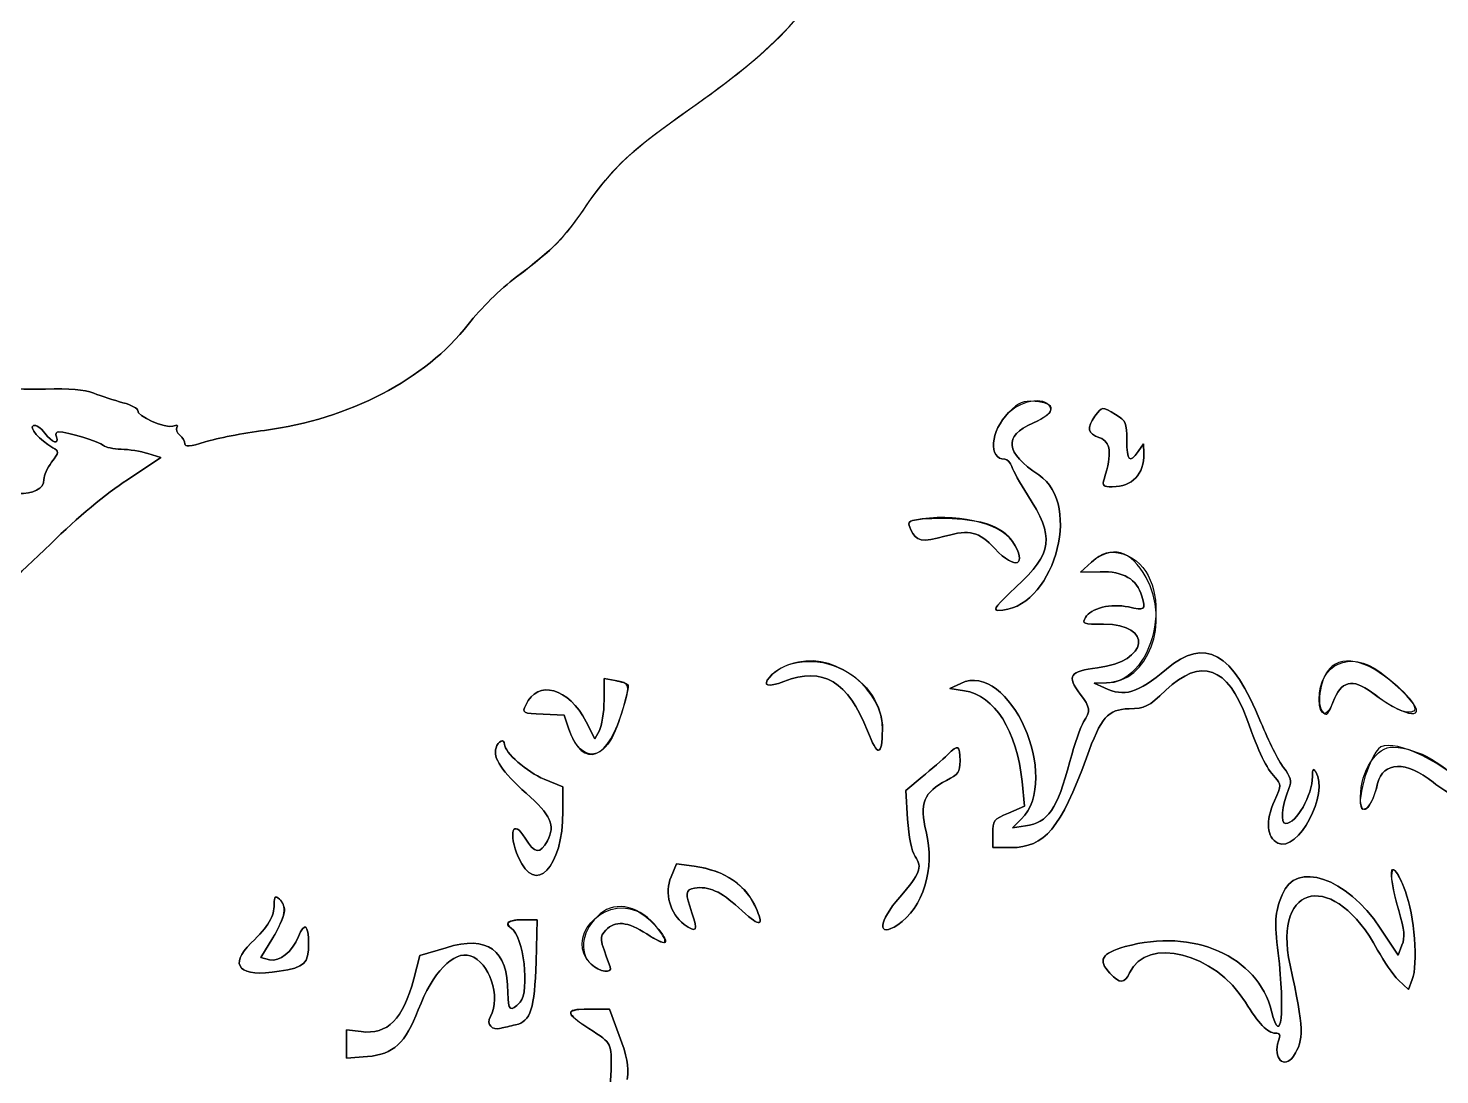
# Model space of a CAD drawing. Extents: x 0 to 106, y 0 to 59.
# Drawn here: x 22.73 to 40.84, y 8.31 to 21.74 of the extents above; entities that cross this region are included whole.
import ezdxf

# ---------------------------------------------------------------- set-up
doc = ezdxf.new("R2010")
doc.units = 0
doc.layers.get('0').update_dxf_attribs({"linetype": 'CONTINUOUS'})

msp = doc.modelspace()

# ---------------------------------------------------------------- linework, layer by layer
at = {"color": 7}
for p, q in [((37.037127, 16.407521), (36.967806, 16.308302)), ((36.967806, 16.308302), (37.037127, 16.407521)), ((37.039244, 16.284225), (37.037127, 16.407521)), ((37.037127, 16.407521), (37.039244, 16.284225)), ((24.000856, 15.947411), (24.431597, 16.231309)), ((24.431597, 16.231309), (24.000856, 15.947411)), ((24.431597, 16.231309), (24.265439, 16.282902)), ((24.265439, 16.282902), (24.431597, 16.231309)), ((36.369849, 14.889608), (36.225915, 14.760492)), ((36.225915, 14.760492), (36.369849, 14.889608)), ((36.225915, 14.760492), (36.478857, 14.766312)), ((36.478857, 14.766312), (36.225915, 14.760492)), ((30.118281, 13.397889), (30.116693, 13.116902)), ((30.116693, 13.116902), (30.118281, 13.397889)), ((30.25851, 13.369843), (30.118281, 13.397889)), ((30.118281, 13.397889), (30.25851, 13.369843)), ((34.690805, 13.33386), (34.553751, 13.268772)), ((34.553751, 13.268772), (34.690805, 13.33386)), ((34.553751, 13.268772), (34.737636, 13.239404)), ((34.737636, 13.239404), (34.553751, 13.268772)), ((36.402128, 13.335712), (36.561142, 13.339151)), ((36.561142, 13.339151), (36.402128, 13.335712)), ((36.534419, 13.275122), (36.402128, 13.335712)), ((36.402128, 13.335712), (36.534419, 13.275122)), ((29.333263, 12.936985), (29.602608, 12.924021)), ((29.602608, 12.924021), (29.333263, 12.936985)), ((29.602608, 12.924021), (29.663462, 12.747544)), ((29.663462, 12.747544), (29.602608, 12.924021)), ((29.996043, 12.620544), (29.885712, 12.838296)), ((29.885712, 12.838296), (29.996043, 12.620544)), ((30.055574, 12.728229), (29.996043, 12.620544)), ((29.996043, 12.620544), (30.055574, 12.728229)), ((34.196828, 12.133182), (33.987543, 11.95988)), ((33.987543, 11.95988), (34.196828, 12.133182)), ((29.589115, 12.003801), (29.348079, 12.103549)), ((29.348079, 12.103549), (29.589115, 12.003801)), ((29.58885, 11.692122), (29.589115, 12.003801)), ((29.589115, 12.003801), (29.58885, 11.692122)), ((33.987543, 11.95988), (34.010297, 11.592639)), ((34.010297, 11.592639), (33.987543, 11.95988)), ((35.478468, 12.072328), (35.509425, 11.756945)), ((35.509425, 11.756945), (35.478468, 12.072328)), ((35.509425, 11.756945), (35.305431, 11.669633)), ((35.305431, 11.669633), (35.509425, 11.756945)), ((35.357025, 11.47781), (35.468414, 11.589199)), ((35.468414, 11.589199), (35.357025, 11.47781)), ((35.521331, 11.504533), (35.357025, 11.47781)), ((35.357025, 11.47781), (35.521331, 11.504533)), ((35.101438, 11.404256), (35.101438, 11.226191)), ((35.101438, 11.226191), (35.101438, 11.404256)), ((35.101438, 11.226191), (35.337446, 11.226191)), ((35.337446, 11.226191), (35.101438, 11.226191)), ((31.044586, 11.016906), (30.975794, 10.852071)), ((30.975794, 10.852071), (31.044586, 11.016906)), ((31.271333, 10.987008), (31.044586, 11.016906)), ((31.044586, 11.016906), (31.271333, 10.987008)), ((29.258386, 10.300151), (29.071061, 10.300151)), ((29.071061, 10.300151), (29.258386, 10.300151)), ((29.243569, 9.761195), (29.258386, 10.300151)), ((29.258386, 10.300151), (29.243569, 9.761195)), ((40.302082, 9.846126), (40.071894, 10.194053)), ((40.071894, 10.194053), (40.302082, 9.846126)), ((25.71509, 9.81517), (25.866167, 10.065995)), ((25.866167, 10.065995), (25.71509, 9.81517)), ((40.351823, 9.97392), (40.302082, 9.846126)), ((40.302082, 9.846126), (40.351823, 9.97392)), ((25.824627, 9.787653), (25.71509, 9.81517)), ((25.71509, 9.81517), (25.824627, 9.787653)), ((27.751585, 9.839776), (27.675121, 9.54265)), ((27.675121, 9.54265), (27.751585, 9.839776)), ((28.089458, 9.941641), (27.751585, 9.839776)), ((27.751585, 9.839776), (28.089458, 9.941641)), ((40.306844, 9.52651), (40.434109, 9.404537)), ((40.434109, 9.404537), (40.306844, 9.52651)), ((40.434109, 9.404537), (40.484115, 9.532595)), ((40.484115, 9.532595), (40.434109, 9.404537)), ((30.184426, 9.152654), (29.927252, 9.153183)), ((29.927252, 9.153183), (30.184426, 9.152654)), ((30.311162, 8.814782), (30.184426, 9.152654)), ((30.184426, 9.152654), (30.311162, 8.814782)), ((26.998582, 8.864259), (26.810993, 8.887277)), ((26.810993, 8.887277), (26.810993, 8.706567)), ((26.810993, 8.706567), (26.810993, 8.887277)), ((26.810993, 8.887277), (26.998582, 8.864259)), ((26.810993, 8.706567), (26.810993, 8.525592)), ((26.810993, 8.525592), (26.810993, 8.706567)), ((26.810993, 8.525592), (27.083513, 8.545436)), ((27.083513, 8.545436), (26.810993, 8.525592))]:
    msp.add_line(p, q, dxfattribs=at)
for points in [[(33.568443, 23.352826), (32.692938, 21.8492), (32.434176, 21.562921), (31.088507, 20.608835)], [(31.198838, 20.693237), (32.288391, 21.457088), (32.706432, 21.892327), (33.266554, 22.845885)], [(29.895502, 19.472451), (30.219881, 19.945525), (30.480759, 20.19), (31.198838, 20.693237)], [(31.088507, 20.608835), (30.425991, 20.138935), (30.193158, 19.914834), (29.861635, 19.427207)], [(28.993803, 18.550379), (29.479842, 18.918414), (29.599698, 19.040916), (29.895502, 19.472451)], [(29.861635, 19.427207), (29.598375, 19.040122), (29.472169, 18.912593), (28.993803, 18.550379)], [(28.373885, 17.94078), (28.535016, 18.147419), (28.781078, 18.389512), (28.993803, 18.550379)], [(28.993803, 18.550379), (28.781078, 18.389512), (28.535016, 18.147419), (28.373885, 17.94078)], [(18.079753, 18.288706), (22.412564, 17.093056), (22.407537, 17.094379), (22.952578, 17.109989)], [(22.952578, 17.109989), (22.407537, 17.094379), (22.412564, 17.093056), (18.079753, 18.288706)], [(25.761921, 16.580294), (26.850416, 16.725021), (27.819319, 17.22958), (28.373885, 17.94078)], [(28.373885, 17.94078), (27.819319, 17.22958), (26.850416, 16.725021), (25.761921, 16.580294)], [(22.952578, 17.109989), (23.262405, 17.118985), (23.446026, 17.10311), (23.569851, 17.056808)], [(23.569851, 17.056808), (23.446026, 17.10311), (23.262405, 17.118985), (22.952578, 17.109989)], [(23.569851, 17.056808), (23.666952, 17.020824), (23.835492, 16.966056), (23.944765, 16.935364)], [(23.944765, 16.935364), (23.835492, 16.966056), (23.666952, 17.020824), (23.569851, 17.056808)], [(23.944765, 16.935364), (24.053773, 16.904672), (24.138704, 16.859164), (24.133412, 16.834293)], [(24.133412, 16.834293), (24.138704, 16.859164), (24.053773, 16.904672), (23.944765, 16.935364)], [(35.305696, 16.807571), (35.485083, 16.986958), (35.812637, 17.018179), (35.843064, 16.858635)], [(35.644891, 16.950181), (35.485347, 16.961822), (35.441691, 16.943566), (35.305696, 16.807571)], [(35.617904, 16.674485), (35.918735, 16.807571), (35.930641, 16.929279), (35.644891, 16.950181)], [(35.843064, 16.858635), (35.853912, 16.800956), (35.795703, 16.753066), (35.617904, 16.674485)], [(36.677823, 16.782964), (36.501346, 16.89065), (36.507167, 16.890914), (36.41324, 16.761798)], [(36.41324, 16.761798), (36.507167, 16.890914), (36.501346, 16.89065), (36.677823, 16.782964)], [(24.133412, 16.834293), (24.118067, 16.765237), (24.493245, 16.599344), (24.58532, 16.634533)], [(24.58532, 16.634533), (24.493245, 16.599344), (24.118067, 16.765237), (24.133412, 16.834293)], [(35.305696, 16.807571), (35.07101, 16.572885), (35.042171, 16.209084), (35.258071, 16.209084)], [(35.258071, 16.209084), (35.042171, 16.209084), (35.07101, 16.572885), (35.305696, 16.807571)], [(35.692781, 16.007471), (35.258864, 16.295602), (35.235317, 16.505417), (35.617904, 16.674485)], [(35.617904, 16.674485), (35.235317, 16.505417), (35.258864, 16.295602), (35.692781, 16.007471)], [(36.41324, 16.761798), (36.302644, 16.609662), (36.317197, 16.54431), (36.474359, 16.485044)], [(36.474359, 16.485044), (36.317197, 16.54431), (36.302644, 16.609662), (36.41324, 16.761798)], [(36.821227, 16.452235), (36.821227, 16.679512), (36.811702, 16.701208), (36.677823, 16.782964)], [(36.677823, 16.782964), (36.811702, 16.701208), (36.821227, 16.679512), (36.821227, 16.452235)], [(22.795681, 16.641942), (22.730593, 16.620246), (22.872939, 16.456733), (23.04333, 16.357779)], [(23.04333, 16.357779), (22.872939, 16.456733), (22.730593, 16.620246), (22.795681, 16.641942)], [(22.941466, 16.545898), (22.894635, 16.609927), (22.829283, 16.653054), (22.795681, 16.641942)], [(22.795681, 16.641942), (22.829283, 16.653054), (22.894635, 16.609927), (22.941466, 16.545898)], [(23.090955, 16.495892), (23.132495, 16.387148), (23.032482, 16.42075), (22.941466, 16.545898)], [(22.941466, 16.545898), (23.032482, 16.42075), (23.132495, 16.387148), (23.090955, 16.495892)], [(23.119266, 16.561508), (23.089632, 16.561773), (23.076932, 16.532404), (23.090955, 16.495892)], [(23.090955, 16.495892), (23.076932, 16.532404), (23.089632, 16.561773), (23.119266, 16.561508)], [(23.695527, 16.387942), (23.650548, 16.432921), (23.227215, 16.56045), (23.119266, 16.561508)], [(23.119266, 16.561508), (23.227215, 16.56045), (23.650548, 16.432921), (23.695527, 16.387942)], [(24.58532, 16.634533), (24.63612, 16.654112), (24.654376, 16.648292), (24.63612, 16.618658)], [(24.63612, 16.618658), (24.654376, 16.648292), (24.63612, 16.654112), (24.58532, 16.634533)], [(24.63612, 16.618658), (24.620245, 16.592994), (24.636649, 16.547485), (24.672897, 16.517323)], [(24.672897, 16.517323), (24.636649, 16.547485), (24.620245, 16.592994), (24.63612, 16.618658)], [(24.672897, 16.517323), (24.70888, 16.487425), (24.738514, 16.437683), (24.738514, 16.406727)], [(24.738514, 16.406727), (24.738514, 16.437683), (24.70888, 16.487425), (24.672897, 16.517323)], [(25.001245, 16.432392), (25.145707, 16.477371), (25.488078, 16.544046), (25.761921, 16.580294)], [(25.761921, 16.580294), (25.488078, 16.544046), (25.145707, 16.477371), (25.001245, 16.432392)], [(36.474359, 16.485044), (36.618292, 16.43054), (36.633638, 16.291104), (36.532303, 15.955613)], [(36.532303, 15.955613), (36.633638, 16.291104), (36.618292, 16.43054), (36.474359, 16.485044)], [(23.04333, 16.357779), (23.127203, 16.309096), (23.126939, 16.305392), (23.029837, 16.172307)], [(23.029837, 16.172307), (23.126939, 16.305392), (23.127203, 16.309096), (23.04333, 16.357779)], [(23.920423, 16.3382), (23.822263, 16.340052), (23.720927, 16.362277), (23.695527, 16.387942)], [(23.695527, 16.387942), (23.720927, 16.362277), (23.822263, 16.340052), (23.920423, 16.3382)], [(24.265439, 16.282902), (24.173894, 16.311477), (24.018848, 16.336084), (23.920423, 16.3382)], [(23.920423, 16.3382), (24.018848, 16.336084), (24.173894, 16.311477), (24.265439, 16.282902)], [(24.738514, 16.406727), (24.738514, 16.364394), (24.802014, 16.370479), (25.001245, 16.432392)], [(25.001245, 16.432392), (24.802014, 16.370479), (24.738514, 16.364394), (24.738514, 16.406727)], [(36.967806, 16.308302), (36.859063, 16.152463), (36.821227, 16.189769), (36.821227, 16.452235)], [(36.821227, 16.452235), (36.821227, 16.189769), (36.859063, 16.152463), (36.967806, 16.308302)], [(23.029837, 16.172307), (22.975068, 16.09743), (22.930618, 15.997682), (22.930618, 15.950586)], [(22.930618, 15.950586), (22.930618, 15.997682), (22.975068, 16.09743), (23.029837, 16.172307)], [(35.258071, 16.209084), (35.289821, 16.209084), (35.329244, 16.16675), (35.345912, 16.114892)], [(35.345912, 16.114892), (35.329244, 16.16675), (35.289821, 16.209084), (35.258071, 16.209084)], [(36.636019, 15.856394), (36.894517, 15.856394), (37.044271, 16.015409), (37.039244, 16.284225)], [(37.039244, 16.284225), (37.044271, 16.015409), (36.894517, 15.856394), (36.636019, 15.856394)], [(22.930618, 15.950586), (22.930618, 15.698968), (22.385312, 15.709022), (21.890542, 15.969901)], [(21.890542, 15.969901), (22.385312, 15.709022), (22.930618, 15.698968), (22.930618, 15.950586)], [(23.018724, 15.125616), (23.365592, 15.464018), (23.729659, 15.768818), (24.000856, 15.947411)], [(24.000856, 15.947411), (23.729659, 15.768818), (23.365592, 15.464018), (23.018724, 15.125616)], [(35.169171, 14.270484), (35.863437, 14.258842), (36.274334, 15.621445), (35.692781, 16.007471)], [(35.692781, 16.007471), (36.274334, 15.621445), (35.863437, 14.258842), (35.169171, 14.270484)], [(35.345912, 16.114892), (35.362316, 16.063034), (35.453068, 15.901109), (35.547525, 15.754795)], [(35.547525, 15.754795), (35.453068, 15.901109), (35.362316, 16.063034), (35.345912, 16.114892)], [(36.532303, 15.955613), (36.50558, 15.868036), (36.51775, 15.856394), (36.636019, 15.856394)], [(36.636019, 15.856394), (36.51775, 15.856394), (36.50558, 15.868036), (36.532303, 15.955613)], [(35.547525, 15.754795), (35.89942, 15.210283), (35.87402, 15.005495), (35.400152, 14.56814)], [(35.400152, 14.56814), (35.87402, 15.005495), (35.89942, 15.210283), (35.547525, 15.754795)], [(34.100255, 15.428564), (34.015589, 15.41216), (34.009239, 15.396814), (34.051307, 15.304739)], [(34.051307, 15.304739), (34.009239, 15.396814), (34.015589, 15.41216), (34.100255, 15.428564)], [(35.35385, 15.155249), (35.190867, 15.39893), (34.60508, 15.526724), (34.100255, 15.428564)], [(34.100255, 15.428564), (34.343143, 15.475924), (34.829182, 15.450789), (35.034233, 15.38041)], [(34.051307, 15.304739), (34.11957, 15.15472), (34.196828, 15.139904), (34.487605, 15.221395)], [(34.487605, 15.221395), (34.196828, 15.139904), (34.11957, 15.15472), (34.051307, 15.304739)], [(34.487605, 15.221395), (34.809602, 15.311883), (34.924431, 15.283308), (35.129219, 15.062116)], [(35.129219, 15.062116), (34.924431, 15.283308), (34.809602, 15.311883), (34.487605, 15.221395)], [(35.034233, 15.38041), (35.188221, 15.327758), (35.283471, 15.260553), (35.35385, 15.155249)], [(19.963848, 13.429374), (21.914884, 14.14613), (22.146923, 14.274717), (23.018724, 15.125616)], [(23.018724, 15.125616), (22.146923, 14.274717), (21.914884, 14.14613), (19.963848, 13.429374)], [(35.129219, 15.062116), (35.392743, 14.777425), (35.560224, 14.84701), (35.35385, 15.155249)], [(35.35385, 15.155249), (35.560224, 14.84701), (35.392743, 14.777425), (35.129219, 15.062116)], [(37.068083, 14.693817), (36.878113, 15.042802), (36.621467, 15.114768), (36.369849, 14.889608)], [(36.369849, 14.889608), (36.522513, 15.026398), (36.660096, 15.049681), (36.836838, 14.969248)], [(36.836838, 14.969248), (37.450406, 14.689848), (37.224452, 13.354233), (36.561142, 13.339151)], [(36.478857, 14.766312), (36.777571, 14.773192), (36.951931, 14.670798), (37.014902, 14.451194)], [(37.014902, 14.451194), (36.951931, 14.670798), (36.777571, 14.773192), (36.478857, 14.766312)], [(36.561142, 13.339151), (37.097981, 13.351322), (37.383731, 14.114115), (37.068083, 14.693817)], [(35.400152, 14.56814), (35.156206, 14.34298), (35.100908, 14.271542), (35.169171, 14.270484)], [(35.169171, 14.270484), (35.100908, 14.271542), (35.156206, 14.34298), (35.400152, 14.56814)], [(36.841865, 14.313611), (36.623319, 14.363617), (36.354767, 14.298), (36.291267, 14.179203)], [(36.291267, 14.179203), (36.354767, 14.298), (36.623319, 14.363617), (36.841865, 14.313611)], [(37.014902, 14.451194), (37.065437, 14.274188), (37.054325, 14.265192), (36.841865, 14.313611)], [(36.841865, 14.313611), (37.054325, 14.265192), (37.065437, 14.274188), (37.014902, 14.451194)], [(36.291267, 14.179203), (36.247347, 14.097182), (36.260047, 14.092419), (36.52463, 14.092419)], [(36.52463, 14.092419), (36.260047, 14.092419), (36.247347, 14.097182), (36.291267, 14.179203)], [(36.52463, 14.092419), (37.167037, 14.092419), (37.100362, 13.612201), (36.446842, 13.533885)], [(36.446842, 13.533885), (37.100362, 13.612201), (37.167037, 14.092419), (36.52463, 14.092419)], [(38.54234, 12.832475), (38.172188, 13.742111), (37.833787, 13.932611), (37.329227, 13.515628)], [(37.329227, 13.515628), (37.833787, 13.932611), (38.172188, 13.742111), (38.54234, 12.832475)], [(39.290581, 13.128279), (39.290581, 13.585478), (39.683222, 13.763543), (40.066603, 13.480439)], [(32.236268, 13.410324), (32.425974, 13.639189), (32.849571, 13.683109), (33.184004, 13.508749)], [(32.609859, 13.606645), (32.446082, 13.571985), (32.311939, 13.501605), (32.236268, 13.410324)], [(33.687241, 12.738019), (33.696502, 13.247077), (33.118123, 13.713536), (32.609859, 13.606645)], [(35.468414, 11.589199), (35.990701, 12.111486), (35.314427, 13.629135), (34.690805, 13.33386)], [(34.690805, 13.33386), (35.314427, 13.629135), (35.990701, 12.111486), (35.468414, 11.589199)], [(37.321554, 13.244431), (37.774255, 13.672526), (38.116361, 13.551612), (38.360571, 12.877454)], [(38.360571, 12.877454), (38.116361, 13.551612), (37.774255, 13.672526), (37.321554, 13.244431)], [(40.408709, 13.176168), (40.022947, 13.578599), (39.672109, 13.716976), (39.455416, 13.552405)], [(32.236268, 13.410324), (32.144722, 13.299993), (32.217218, 13.279885), (32.423063, 13.358466)], [(32.423063, 13.358466), (32.217218, 13.279885), (32.144722, 13.299993), (32.236268, 13.410324)], [(32.423063, 13.358466), (32.924713, 13.550289), (33.245917, 13.359789), (33.495683, 12.723202)], [(33.495683, 12.723202), (33.245917, 13.359789), (32.924713, 13.550289), (32.423063, 13.358466)], [(33.184004, 13.508749), (33.495154, 13.34656), (33.692797, 13.043348), (33.687241, 12.738019)], [(36.446842, 13.533885), (36.08648, 13.491022), (36.04547, 13.42911), (36.22274, 13.196541)], [(36.22274, 13.196541), (36.04547, 13.42911), (36.08648, 13.491022), (36.446842, 13.533885)], [(37.329227, 13.515628), (36.950608, 13.202891), (36.795298, 13.155795), (36.534419, 13.275122)], [(36.534419, 13.275122), (36.795298, 13.155795), (36.950608, 13.202891), (37.329227, 13.515628)], [(39.455416, 13.552405), (39.308043, 13.440487), (39.237135, 13.061075), (39.343762, 12.954448)], [(39.465999, 13.088327), (39.568128, 13.364816), (39.715766, 13.403445), (39.962357, 13.218502)], [(39.962357, 13.218502), (39.715766, 13.403445), (39.568128, 13.364816), (39.465999, 13.088327)], [(40.066603, 13.480439), (40.403152, 13.231995), (40.592065, 13.003131), (40.488084, 12.970323)], [(29.885712, 12.838296), (29.662933, 13.277504), (29.263942, 13.389422), (29.111807, 13.055254)], [(29.111807, 13.055254), (29.263942, 13.389422), (29.662933, 13.277504), (29.885712, 12.838296)], [(30.42017, 13.320366), (30.456153, 13.284383), (30.293964, 12.75654), (30.199772, 12.60414)], [(30.364872, 13.023239), (30.450862, 13.332802), (30.451391, 13.331479), (30.25851, 13.369843)], [(30.25851, 13.369843), (30.335503, 13.354497), (30.408264, 13.332272), (30.42017, 13.320366)], [(34.737636, 13.239404), (35.126837, 13.177227), (35.414175, 12.724261), (35.478468, 12.072328)], [(35.478468, 12.072328), (35.414175, 12.724261), (35.126837, 13.177227), (34.737636, 13.239404)], [(36.850067, 13.0071), (37.060146, 13.012921), (37.096129, 13.031177), (37.321554, 13.244431)], [(37.321554, 13.244431), (37.096129, 13.031177), (37.060146, 13.012921), (36.850067, 13.0071)], [(39.962357, 13.218502), (40.417969, 12.876396), (40.723827, 12.847556), (40.408709, 13.176168)], [(40.488084, 12.970323), (40.387542, 12.938308), (40.247578, 13.004454), (39.962357, 13.218502)], [(29.111807, 13.055254), (29.064446, 12.951273), (29.066828, 12.94995), (29.333263, 12.936985)], [(29.333263, 12.936985), (29.066828, 12.94995), (29.064446, 12.951273), (29.111807, 13.055254)], [(30.116693, 13.116902), (30.115899, 12.962121), (30.088383, 12.787231), (30.055574, 12.728229)], [(30.055574, 12.728229), (30.088383, 12.787231), (30.115899, 12.962121), (30.116693, 13.116902)], [(36.22274, 13.196541), (36.354503, 13.023504), (36.360059, 12.979583), (36.267984, 12.83909)], [(36.267984, 12.83909), (36.360059, 12.979583), (36.354503, 13.023504), (36.22274, 13.196541)], [(39.465999, 13.088327), (39.38927, 12.880365), (39.290581, 12.902854), (39.290581, 13.128279)], [(39.343762, 12.954448), (39.385301, 12.912908), (39.412024, 12.942277), (39.465999, 13.088327)], [(29.663462, 12.747544), (29.846025, 12.217584), (30.177018, 12.347759), (30.364872, 13.023239)], [(36.303703, 12.37845), (36.495261, 12.906294), (36.575959, 12.999162), (36.850067, 13.0071)], [(36.850067, 13.0071), (36.575959, 12.999162), (36.495261, 12.906294), (36.303703, 12.37845)], [(38.360571, 12.877454), (38.520909, 12.434013), (38.609015, 12.25198), (38.723315, 12.126567)], [(38.723315, 12.126567), (38.609015, 12.25198), (38.520909, 12.434013), (38.360571, 12.877454)], [(30.199772, 12.60414), (30.02356, 12.319184), (29.789668, 12.38189), (29.663462, 12.747544)], [(33.495683, 12.723202), (33.627445, 12.387446), (33.680627, 12.391415), (33.687241, 12.738019)], [(33.687241, 12.738019), (33.680627, 12.391415), (33.627445, 12.387446), (33.495683, 12.723202)], [(36.267984, 12.83909), (36.230678, 12.78194), (36.151568, 12.553869), (36.092301, 12.332413)], [(36.092301, 12.332413), (36.151568, 12.553869), (36.230678, 12.78194), (36.267984, 12.83909)], [(38.831529, 12.253567), (38.768294, 12.336382), (38.638119, 12.596731), (38.54234, 12.832475)], [(38.54234, 12.832475), (38.638119, 12.596731), (38.768294, 12.336382), (38.831529, 12.253567)], [(28.730013, 12.507302), (28.688209, 12.375805), (28.80542, 12.199328), (29.117892, 11.922574)], [(29.117892, 11.922574), (28.80542, 12.199328), (28.688209, 12.375805), (28.730013, 12.507302)], [(28.839551, 12.550694), (28.839551, 12.627423), (28.757795, 12.595144), (28.730013, 12.507302)], [(28.730013, 12.507302), (28.757795, 12.595144), (28.839551, 12.627423), (28.839551, 12.550694)], [(29.348079, 12.103549), (29.127153, 12.195359), (28.839551, 12.448036), (28.839551, 12.550694)], [(28.839551, 12.550694), (28.839551, 12.448036), (29.127153, 12.195359), (29.348079, 12.103549)], [(34.682338, 12.33744), (34.682338, 12.54355), (34.662759, 12.55334), (34.522265, 12.418138)], [(34.522265, 12.418138), (34.662759, 12.55334), (34.682338, 12.54355), (34.682338, 12.33744)], [(40.050199, 12.494867), (39.875045, 12.28373), (39.734816, 11.675453), (39.871605, 11.721226)], [(39.819747, 11.876007), (39.819747, 12.20753), (40.03009, 12.528998), (40.238582, 12.516298)], [(41.171501, 12.009622), (40.838656, 12.362046), (40.177463, 12.648061), (40.050199, 12.494867)], [(40.238582, 12.516298), (40.902685, 12.476082), (41.542711, 11.754035), (42.026634, 10.498588)], [(34.522265, 12.418138), (34.458501, 12.356755), (34.311922, 12.228432), (34.196828, 12.133182)], [(34.196828, 12.133182), (34.311922, 12.228432), (34.458501, 12.356755), (34.522265, 12.418138)], [(34.506919, 12.087674), (34.662759, 12.167313), (34.682338, 12.195094), (34.682338, 12.33744)], [(34.682338, 12.33744), (34.682338, 12.195094), (34.662759, 12.167313), (34.506919, 12.087674)], [(35.337446, 11.226191), (35.766599, 11.226191), (35.976678, 11.476487), (36.303703, 12.37845)], [(36.303703, 12.37845), (35.976678, 11.476487), (35.766599, 11.226191), (35.337446, 11.226191)], [(36.092301, 12.332413), (35.925349, 11.709055), (35.817399, 11.552422), (35.521331, 11.504533)], [(35.521331, 11.504533), (35.817399, 11.552422), (35.925349, 11.709055), (36.092301, 12.332413)], [(40.039615, 12.047986), (40.110788, 12.333736), (40.408179, 12.340615), (40.751873, 12.064655)], [(40.751873, 12.064655), (40.408179, 12.340615), (40.110788, 12.333736), (40.039615, 12.047986)], [(38.760092, 11.2844), (39.016737, 11.157135), (39.424195, 11.921516), (39.246395, 12.196417)], [(39.246395, 12.196417), (39.424195, 11.921516), (39.016737, 11.157135), (38.760092, 11.2844)], [(38.899792, 11.984222), (38.939479, 12.085292), (38.929425, 12.12498), (38.831529, 12.253567)], [(38.831529, 12.253567), (38.929425, 12.12498), (38.939479, 12.085292), (38.899792, 11.984222)], [(39.203004, 12.139797), (39.201681, 11.896645), (38.996364, 11.53496), (38.85984, 11.53496)], [(38.85984, 11.53496), (38.996364, 11.53496), (39.201681, 11.896645), (39.203004, 12.139797)], [(39.246395, 12.196417), (39.213322, 12.247746), (39.203533, 12.235311), (39.203004, 12.139797)], [(39.203004, 12.139797), (39.203533, 12.235311), (39.213322, 12.247746), (39.246395, 12.196417)], [(34.247628, 11.432302), (34.159786, 11.78843), (34.220111, 11.94083), (34.506919, 12.087674)], [(34.506919, 12.087674), (34.220111, 11.94083), (34.159786, 11.78843), (34.247628, 11.432302)], [(38.723315, 12.126567), (38.8056, 12.03608), (38.8056, 12.031318), (38.715377, 11.827324)], [(38.715377, 11.827324), (38.8056, 12.031318), (38.8056, 12.03608), (38.723315, 12.126567)], [(38.85984, 11.53496), (38.789725, 11.53496), (38.809304, 11.753505), (38.899792, 11.984222)], [(38.899792, 11.984222), (38.809304, 11.753505), (38.789725, 11.53496), (38.85984, 11.53496)], [(40.039615, 12.047986), (39.952038, 11.696091), (39.819747, 11.592639), (39.819747, 11.876007)], [(39.871605, 11.721226), (39.941455, 11.74451), (39.985376, 11.829705), (40.039615, 12.047986)], [(40.751873, 12.064655), (40.842889, 11.991366), (40.965127, 11.913314), (41.023335, 11.891089)], [(41.023335, 11.891089), (40.965127, 11.913314), (40.842889, 11.991366), (40.751873, 12.064655)], [(29.117892, 11.922574), (29.434333, 11.642645), (29.492806, 11.511941), (29.390677, 11.314033)], [(29.390677, 11.314033), (29.492806, 11.511941), (29.434333, 11.642645), (29.117892, 11.922574)], [(38.715377, 11.827324), (38.597373, 11.560889), (38.614306, 11.356631), (38.760092, 11.2844)], [(38.760092, 11.2844), (38.614306, 11.356631), (38.597373, 11.560889), (38.715377, 11.827324)], [(29.102546, 11.34737), (28.94803, 11.607456), (28.881884, 11.415368), (29.017351, 11.10025)], [(29.017351, 11.10025), (28.881884, 11.415368), (28.94803, 11.607456), (29.102546, 11.34737)], [(29.017351, 11.10025), (29.232986, 10.598865), (29.588321, 10.9669), (29.58885, 11.692122)], [(29.58885, 11.692122), (29.588321, 10.9669), (29.232986, 10.598865), (29.017351, 11.10025)], [(34.010297, 11.592639), (34.025114, 11.357954), (34.059774, 11.185181), (34.106605, 11.113744)], [(34.106605, 11.113744), (34.059774, 11.185181), (34.025114, 11.357954), (34.010297, 11.592639)], [(35.305431, 11.669633), (35.110962, 11.586289), (35.101438, 11.573853), (35.101438, 11.404256)], [(35.101438, 11.404256), (35.101438, 11.573853), (35.110962, 11.586289), (35.305431, 11.669633)], [(33.882768, 10.23427), (34.209264, 10.448053), (34.364574, 10.958169), (34.247628, 11.432302)], [(34.247628, 11.432302), (34.364574, 10.958169), (34.209264, 10.448053), (33.882768, 10.23427)], [(29.390677, 11.314033), (29.299925, 11.138614), (29.221609, 11.14761), (29.102546, 11.34737)], [(29.102546, 11.34737), (29.221609, 11.14761), (29.299925, 11.138614), (29.390677, 11.314033)], [(34.106605, 11.113744), (34.20212, 10.967694), (34.173545, 10.891229), (33.909491, 10.589605)], [(33.909491, 10.589605), (34.173545, 10.891229), (34.20212, 10.967694), (34.106605, 11.113744)], [(40.071894, 10.194053), (39.642741, 10.842546), (38.985252, 11.066119), (38.814596, 10.621619)], [(38.814596, 10.621619), (38.985252, 11.066119), (39.642741, 10.842546), (40.071894, 10.194053)], [(40.309225, 10.420536), (40.148888, 10.972721), (40.211065, 11.147875), (40.39495, 10.663159)], [(32.079105, 10.420801), (31.944697, 10.742534), (31.671648, 10.933827), (31.271333, 10.987008)], [(31.271333, 10.987008), (31.396217, 10.97034), (31.569783, 10.920069), (31.657096, 10.875354)], [(31.657096, 10.875354), (31.860031, 10.771373), (31.992322, 10.628763), (32.079105, 10.420801)], [(38.91646, 9.718068), (38.686273, 10.793334), (39.495103, 10.932769), (40.039351, 9.911743)], [(40.039351, 9.911743), (39.495103, 10.932769), (38.686273, 10.793334), (38.91646, 9.718068)], [(40.39495, 10.663159), (40.287, 10.947585), (40.216621, 11.022462), (40.216621, 10.853129)], [(30.975794, 10.852071), (30.888217, 10.64305), (30.961507, 10.375028), (31.143011, 10.240884)], [(31.143011, 10.240884), (30.961507, 10.375028), (30.888217, 10.64305), (30.975794, 10.852071)], [(31.243288, 10.386934), (31.154123, 10.639875), (31.158886, 10.688029), (31.275831, 10.706815)], [(31.275831, 10.706815), (31.158886, 10.688029), (31.154123, 10.639875), (31.243288, 10.386934)], [(31.275831, 10.706815), (31.453631, 10.735125), (31.622964, 10.660248), (31.840716, 10.456255)], [(31.840716, 10.456255), (31.622964, 10.660248), (31.453631, 10.735125), (31.275831, 10.706815)], [(40.216621, 10.853129), (40.216621, 10.790423), (40.258161, 10.59569), (40.309225, 10.420536)], [(25.866167, 10.065995), (26.030208, 10.338515), (26.054285, 10.479273), (25.951098, 10.564734)], [(25.951098, 10.564734), (25.895271, 10.6113), (25.884952, 10.601511), (25.884952, 10.500969)], [(25.884952, 10.500969), (25.884952, 10.601511), (25.895271, 10.6113), (25.951098, 10.564734)], [(25.951098, 10.564734), (25.98761, 10.534571), (26.017244, 10.466573), (26.017244, 10.413392)], [(29.95027, 9.728651), (29.61081, 10.044828), (30.084149, 10.602569), (30.532882, 10.41498)], [(30.802228, 10.193259), (30.591091, 10.470278), (30.272003, 10.550182), (30.067481, 10.377144)], [(33.909491, 10.589605), (33.633266, 10.273957), (33.617127, 10.060174), (33.882768, 10.23427)], [(33.882768, 10.23427), (33.617127, 10.060174), (33.633266, 10.273957), (33.909491, 10.589605)], [(38.814596, 10.621619), (38.718023, 10.370001), (38.712467, 10.290626), (38.763267, 9.870203)], [(38.763267, 9.870203), (38.712467, 10.290626), (38.718023, 10.370001), (38.814596, 10.621619)], [(40.484115, 9.532595), (40.559256, 9.725476), (40.50925, 10.362592), (40.39495, 10.663159)], [(40.39495, 10.663159), (40.50925, 10.362592), (40.559256, 9.725476), (40.484115, 9.532595)], [(25.884952, 10.500969), (25.884952, 10.339309), (25.81616, 10.222893), (25.590207, 10.003289)], [(25.590207, 10.003289), (25.81616, 10.222893), (25.884952, 10.339309), (25.884952, 10.500969)], [(26.017244, 10.413392), (26.017244, 10.360476), (25.949246, 10.204107), (25.866167, 10.065995)], [(30.067481, 10.377144), (29.834383, 10.180295), (29.781466, 9.886078), (29.95027, 9.728651)], [(30.532882, 10.41498), (30.681049, 10.353332), (30.946955, 10.055941), (30.898271, 10.006993)], [(31.143011, 10.240884), (31.300967, 10.123938), (31.32425, 10.15754), (31.243288, 10.386934)], [(31.243288, 10.386934), (31.32425, 10.15754), (31.300967, 10.123938), (31.143011, 10.240884)], [(31.840716, 10.456255), (32.103976, 10.210193), (32.171445, 10.200138), (32.079105, 10.420801)], [(32.079105, 10.420801), (32.171445, 10.200138), (32.103976, 10.210193), (31.840716, 10.456255)], [(40.309225, 10.420536), (40.384632, 10.16098), (40.392569, 10.077901), (40.351823, 9.97392)], [(40.351823, 9.97392), (40.392569, 10.077901), (40.384632, 10.16098), (40.309225, 10.420536)], [(26.326012, 9.996939), (26.326012, 10.239561), (26.274154, 10.273957), (26.195573, 10.083986)], [(26.195573, 10.083986), (26.274154, 10.273957), (26.326012, 10.239561), (26.326012, 9.996939)], [(28.924482, 10.191936), (28.829497, 10.250674), (28.896701, 10.300151), (29.071061, 10.300151)], [(29.071061, 10.300151), (28.967874, 10.300151), (28.883736, 10.281365), (28.883736, 10.258611)], [(28.883736, 10.258611), (28.883736, 10.235857), (28.901992, 10.205959), (28.924482, 10.191936)], [(28.924482, 10.191936), (29.083232, 10.093776), (29.168163, 9.385752), (29.038253, 9.242083)], [(29.038253, 9.242083), (29.168163, 9.385752), (29.083232, 10.093776), (28.924482, 10.191936)], [(30.195539, 9.693726), (30.055045, 10.070493), (30.054781, 10.073139), (30.138918, 10.166272)], [(30.138918, 10.166272), (30.054781, 10.073139), (30.055045, 10.070493), (30.195539, 9.693726)], [(30.138918, 10.166272), (30.254012, 10.293272), (30.42308, 10.277926), (30.663851, 10.118382)], [(30.663851, 10.118382), (30.42308, 10.277926), (30.254012, 10.293272), (30.138918, 10.166272)], [(30.663851, 10.118382), (30.915998, 9.95143), (30.966269, 9.978418), (30.802228, 10.193259)], [(38.679394, 9.124873), (38.50133, 9.832633), (37.672391, 10.198551), (36.799796, 9.95487)], [(36.799796, 9.95487), (37.672391, 10.198551), (38.50133, 9.832633), (38.679394, 9.124873)], [(25.590207, 10.003289), (25.289111, 9.71066), (25.440982, 9.555614), (25.948187, 9.638164)], [(25.948187, 9.638164), (25.440982, 9.555614), (25.289111, 9.71066), (25.590207, 10.003289)], [(26.195573, 10.083986), (26.111964, 9.882639), (25.95295, 9.755374), (25.824627, 9.787653)], [(25.824627, 9.787653), (25.95295, 9.755374), (26.111964, 9.882639), (26.195573, 10.083986)], [(25.948187, 9.638164), (26.281297, 9.692404), (26.326012, 9.735001), (26.326012, 9.996939)], [(26.326012, 9.996939), (26.326012, 9.735001), (26.281297, 9.692404), (25.948187, 9.638164)], [(28.882678, 9.362998), (28.879767, 9.917564), (28.625239, 10.103566), (28.089458, 9.941641)], [(28.089458, 9.941641), (28.625239, 10.103566), (28.879767, 9.917564), (28.882678, 9.362998)], [(30.898271, 10.006993), (30.883719, 9.992441), (30.778415, 10.042711), (30.663851, 10.118382)], [(36.858269, 9.618849), (37.07655, 10.098274), (37.957347, 9.874437), (38.342844, 9.241819)], [(38.342844, 9.241819), (37.957347, 9.874437), (37.07655, 10.098274), (36.858269, 9.618849)], [(27.733329, 9.143129), (27.915891, 9.623083), (28.186031, 9.904599), (28.398755, 9.83713)], [(28.398755, 9.83713), (28.186031, 9.904599), (27.915891, 9.623083), (27.733329, 9.143129)], [(28.398755, 9.83713), (28.648257, 9.757756), (28.796159, 9.31405), (28.658576, 9.056875)], [(28.658576, 9.056875), (28.796159, 9.31405), (28.648257, 9.757756), (28.398755, 9.83713)], [(36.799796, 9.95487), (36.497378, 9.870468), (36.446313, 9.780774), (36.604269, 9.612764)], [(36.604269, 9.612764), (36.446313, 9.780774), (36.497378, 9.870468), (36.799796, 9.95487)], [(38.763267, 9.870203), (38.853225, 9.121962), (38.799779, 8.646771), (38.679394, 9.124873)], [(38.679394, 9.124873), (38.799779, 8.646771), (38.853225, 9.121962), (38.763267, 9.870203)], [(40.039351, 9.911743), (40.116609, 9.766751), (40.236994, 9.593449), (40.306844, 9.52651)], [(40.306844, 9.52651), (40.236994, 9.593449), (40.116609, 9.766751), (40.039351, 9.911743)], [(28.982161, 8.951836), (29.174248, 8.994433), (29.2269, 9.157417), (29.243569, 9.761195)], [(29.243569, 9.761195), (29.2269, 9.157417), (29.174248, 8.994433), (28.982161, 8.951836)], [(29.95027, 9.728651), (30.056633, 9.629433), (30.228612, 9.605091), (30.195539, 9.693726)], [(30.195539, 9.693726), (30.228612, 9.605091), (30.056633, 9.629433), (29.95027, 9.728651)], [(36.604269, 9.612764), (36.731798, 9.477033), (36.79424, 9.47862), (36.858269, 9.618849)], [(36.858269, 9.618849), (36.79424, 9.47862), (36.731798, 9.477033), (36.604269, 9.612764)], [(38.959058, 8.550992), (39.099287, 8.764775), (39.094789, 8.884896), (38.91646, 9.718068)], [(38.91646, 9.718068), (39.094789, 8.884896), (39.099287, 8.764775), (38.959058, 8.550992)], [(27.675121, 9.54265), (27.541506, 9.023538), (27.340688, 8.82219), (26.998582, 8.864259)], [(26.998582, 8.864259), (27.340688, 8.82219), (27.541506, 9.023538), (27.675121, 9.54265)], [(29.038253, 9.242083), (28.916809, 9.10794), (28.883736, 9.133604), (28.882678, 9.362998)], [(28.882678, 9.362998), (28.883736, 9.133604), (28.916809, 9.10794), (29.038253, 9.242083)], [(38.342844, 9.241819), (38.50715, 8.971944), (38.629123, 8.844944), (38.723844, 8.844944)], [(38.723844, 8.844944), (38.629123, 8.844944), (38.50715, 8.971944), (38.342844, 9.241819)], [(27.083513, 8.545436), (27.409215, 8.568984), (27.571669, 8.718473), (27.733329, 9.143129)], [(27.733329, 9.143129), (27.571669, 8.718473), (27.409215, 8.568984), (27.083513, 8.545436)], [(28.658576, 9.056875), (28.604072, 8.955011), (28.675509, 8.877223), (28.795365, 8.907915)], [(28.795365, 8.907915), (28.675509, 8.877223), (28.604072, 8.955011), (28.658576, 9.056875)], [(29.857137, 8.94575), (29.615308, 9.102119), (29.632771, 9.153712), (29.927252, 9.153183)], [(29.927252, 9.153183), (29.740985, 9.153448), (29.675104, 9.138367), (29.688069, 9.098415)], [(29.688069, 9.098415), (29.698123, 9.068252), (29.774058, 8.999461), (29.857137, 8.94575)], [(28.795365, 8.907915), (28.831878, 8.91744), (28.915751, 8.937019), (28.982161, 8.951836)], [(28.982161, 8.951836), (28.915751, 8.937019), (28.831878, 8.91744), (28.795365, 8.907915)], [(29.857137, 8.94575), (30.219351, 8.711594), (30.206651, 8.73038), (30.206651, 8.43193)], [(30.206651, 8.43193), (30.206651, 8.73038), (30.219351, 8.711594), (29.857137, 8.94575)], [(30.414349, 8.248838), (30.433134, 8.431136), (30.412497, 8.544642), (30.311162, 8.814782)], [(30.311162, 8.814782), (30.412497, 8.544642), (30.433134, 8.431136), (30.414349, 8.248838)], [(38.768294, 8.745725), (38.690771, 8.526386), (38.841848, 8.372134), (38.959058, 8.550992)], [(38.959058, 8.550992), (38.841848, 8.372134), (38.690771, 8.526386), (38.768294, 8.745725)], [(38.723844, 8.844944), (38.787344, 8.844944), (38.79634, 8.824836), (38.768294, 8.745725)], [(38.768294, 8.745725), (38.79634, 8.824836), (38.787344, 8.844944), (38.723844, 8.844944)], [(30.206651, 8.43193), (30.206651, 8.280059), (30.185485, 8.040876), (30.159556, 7.900647)], [(30.159556, 7.900647), (30.185485, 8.040876), (30.206651, 8.280059), (30.206651, 8.43193)]]:
    msp.add_open_spline(points, degree=3, dxfattribs=at)

doc.saveas('drawing.dxf')
